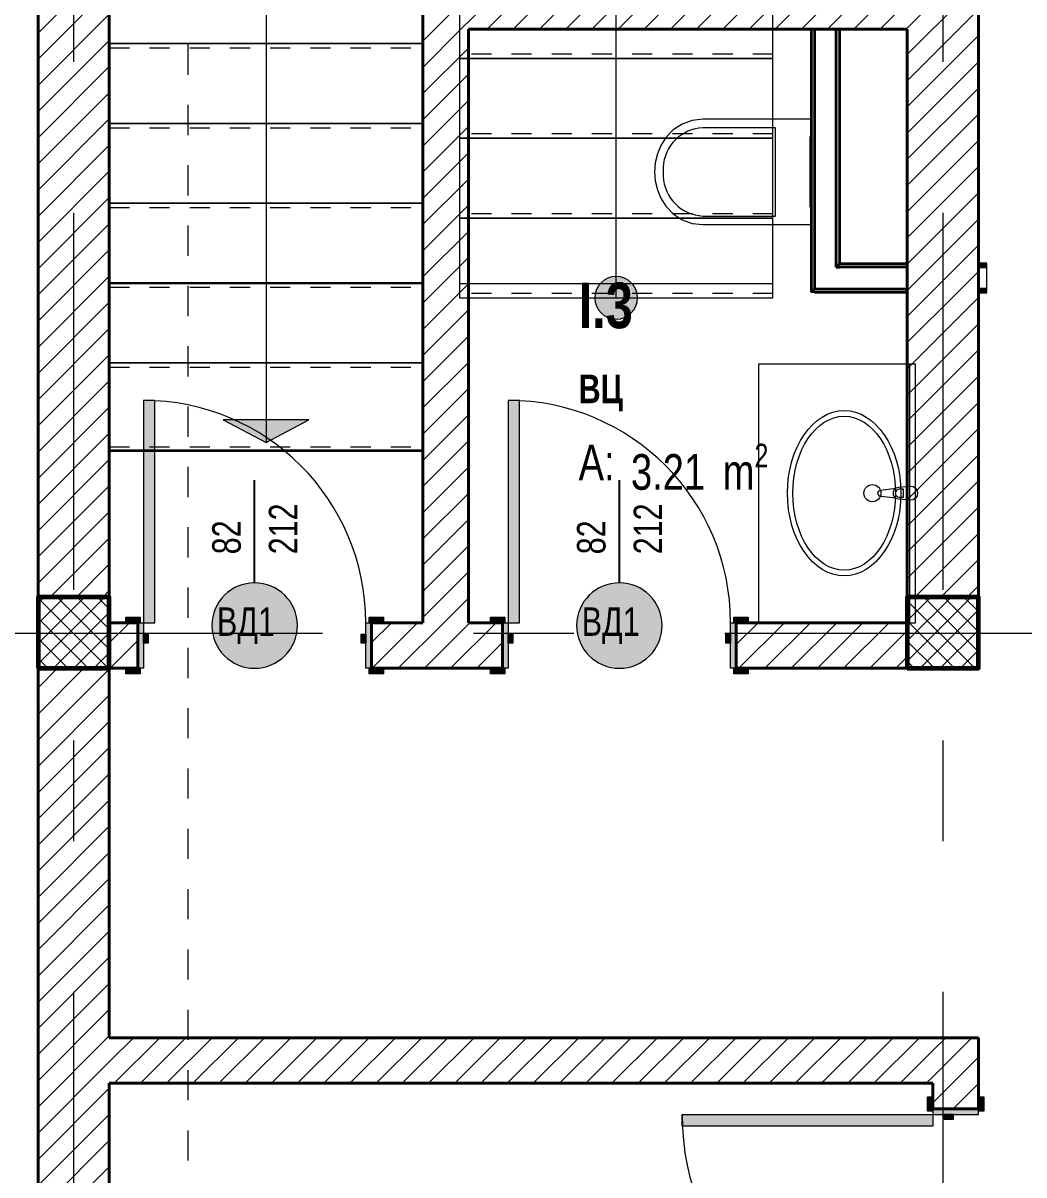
# Model space of a CAD drawing. Extents: x -1929 to 256751, y -18317 to 36108.
# Drawn here: x -1245.7 to -894.5, y 1410 to 1814.3 of the extents above; entities that cross this region are included whole.
import ezdxf

# ---------------------------------------------------------------- set-up
doc = ezdxf.new("R2010")
doc.units = 0
doc.header["$LTSCALE"] = 5
doc.header["$MEASUREMENT"] = 0
for name, pattern in [('- Двойно прекъснати линии', [1093.611073, 529.166651, -211.666656, 141.111112, -211.666656]), ('- Прекъснати линия', [423.333333, 211.666667, -211.666667]), ('Small Dashed', [282.222222, 141.111111, -141.111111])]:
    doc.linetypes.add(name, pattern=pattern)
for name, color, linetype in [('1 _ Плочи - Основни.Structural - Bearing', 7, 'Continuous'), ('1 _ Преградни_Стени - Външни .Non Structural - Bearing', 7, 'Continuous'), ('6 _ - Конструктивни оси.Dimensioning', 7, 'Continuous'), ('Marker - Section', 7, 'Continuous'), ('Model Unit - Zone', 7, 'Continuous'), ('Structural - Bearing', 7, 'Continuous'), ('Structural - Stair & Railing', 7, 'Continuous')]:
    doc.layers.add(name, color=color, linetype=linetype)
doc.layers.add('3 _ - Обзавеждане - Вътрешно.Furniture', color=7, linetype='Continuous', true_color=0x6b6157)
doc.styles.add('GENERATED_STYLE_1', font='GOTHIC.TTF')
doc.styles.add('GENERATED_STYLE_2', font='GOTHICB.TTF')
pattern_1 = [(45, (-6981.278, 1484.278), (-4.596194, 4.596194), [])]
pattern_2 = [(45, (-6981.278, 1484.278), (-3.5355337, 3.5355337), []), (135, (-6981.278, 1484.278), (3.5355337, 3.5355337), [])]

msp = doc.modelspace()

# ---------------------------------------------------------------- hatches: boundary and pattern name
at = {"layer": '1 _ Преградни_Стени - Външни .Non Structural - Bearing', "linetype": 'Continuous', "lineweight": 0, "true_color": 0xdedede}
for points in [[(-969.19, 1812.06), (-969.19, 1721), (-967.99, 1721), (-967.99, 1812.06)], [(-959.19, 1729.8), (-959.19, 1812.06), (-960.39, 1812.06), (-960.39, 1729.8)], [(-959.19, 1729.8), (-960.39, 1728.6), (-959.19, 1728.6)], [(-959.19, 1729.8), (-960.39, 1729.8), (-960.39, 1728.6)], [(-935.48, 1729.8), (-959.19, 1729.8), (-959.19, 1728.6), (-935.48, 1728.6)], [(-910.48, 1728.6), (-907.6, 1728.6), (-907.6, 1729.8), (-910.48, 1729.8)], [(-967.99, 1721), (-969.19, 1719.8), (-967.99, 1719.8)], [(-967.99, 1721), (-969.19, 1721), (-969.19, 1719.8)], [(-935.48, 1721), (-967.99, 1721), (-967.99, 1719.8), (-935.48, 1719.8)], [(-910.48, 1719.8), (-907.6, 1719.8), (-907.6, 1721), (-910.48, 1721)]]:
    msp.add_hatch(color=254, dxfattribs=at).paths.add_polyline_path(points)
at = {"layer": 'Structural - Bearing', "linetype": 'Continuous', "lineweight": 15}
h = msp.add_hatch(dxfattribs=at)
h.set_pattern_fill('COMMON_BRICK_0001', color=253, scale=0.05, style=0, pattern_type=2)
h.set_pattern_definition(pattern_1)
h.paths.add_polyline_path([(-1240.48, 1947.6), (-1240.48, 1612.83), (-1215.48, 1612.83), (-1215.48, 1947.6)])
h = msp.add_hatch(dxfattribs=at)
h.set_pattern_fill('COMMON_BRICK_0001', color=253, scale=0.05, style=0, pattern_type=2)
h.set_pattern_definition(pattern_1)
h.paths.add_polyline_path([(-910.48, 1729.8), (-910.48, 1947.6), (-935.48, 1947.6), (-935.48, 1729.8)])
h = msp.add_hatch(dxfattribs=at)
h.set_pattern_fill('COMMON_BRICK_0001', color=253, scale=0.05, style=0, pattern_type=2)
h.set_pattern_definition(pattern_1)
h.paths.add_polyline_path([(-1105.48, 1828.06), (-1089.48, 1812.06), (-1089.48, 1828.06)])
h = msp.add_hatch(dxfattribs=at)
h.set_pattern_fill('COMMON_BRICK_0001', color=253, scale=0.05, style=0, pattern_type=2)
h.set_pattern_definition(pattern_1)
h.paths.add_polyline_path([(-1105.48, 1812.06), (-1089.48, 1812.06), (-1105.48, 1828.06)])
h = msp.add_hatch(dxfattribs=at)
h.set_pattern_fill('COMMON_BRICK_0001', color=253, scale=0.05, style=0, pattern_type=2)
h.set_pattern_definition(pattern_1)
h.paths.add_polyline_path([(-1089.48, 1812.06), (-935.48, 1812.06), (-935.48, 1828.06), (-1089.48, 1828.06)])
h = msp.add_hatch(dxfattribs=at)
h.set_pattern_fill('COMMON_BRICK_0001', color=253, scale=0.05, style=0, pattern_type=2)
h.set_pattern_definition(pattern_1)
h.paths.add_polyline_path([(-1105.48, 1812.06), (-1105.48, 1603.83), (-1089.48, 1603.83), (-1089.48, 1812.06)])
h = msp.add_hatch(dxfattribs=at)
h.set_pattern_fill('COMMON_BRICK_0001', color=253, scale=0.05, style=0, pattern_type=2)
h.set_pattern_definition(pattern_1)
h.paths.add_polyline_path([(-910.48, 1729.8), (-935.48, 1729.8), (-935.48, 1728.6), (-910.48, 1728.6)])
h = msp.add_hatch(dxfattribs=at)
h.set_pattern_fill('COMMON_BRICK_0001', color=253, scale=0.05, style=0, pattern_type=2)
h.set_pattern_definition(pattern_1)
h.paths.add_polyline_path([(-910.48, 1728.6), (-935.48, 1728.6), (-935.48, 1721), (-910.48, 1721)])
h = msp.add_hatch(dxfattribs=at)
h.set_pattern_fill('COMMON_BRICK_0001', color=253, scale=0.05, style=0, pattern_type=2)
h.set_pattern_definition(pattern_1)
h.paths.add_polyline_path([(-910.48, 1721), (-935.48, 1721), (-935.48, 1719.8), (-910.48, 1719.8)])
h = msp.add_hatch(dxfattribs=at)
h.set_pattern_fill('COMMON_BRICK_0001', color=253, scale=0.05, style=0, pattern_type=2)
h.set_pattern_definition(pattern_1)
h.paths.add_polyline_path([(-935.48, 1612.83), (-910.48, 1612.83), (-910.48, 1719.8), (-935.48, 1719.8)])
at = {"layer": 'Structural - Bearing', "linetype": 'Continuous', "lineweight": 0, "true_color": 0xdedede}
for points in [[(-1203.48, 1681.83), (-1203.48, 1603.83), (-1199.48, 1603.83), (-1199.48, 1681.83)], [(-1075.48, 1681.83), (-1075.48, 1603.83), (-1071.48, 1603.83), (-1071.48, 1681.83)], [(-1179.48, 1602.83, 1), (-1149.48, 1602.83, 1)], [(-1051.48, 1602.83, 1), (-1021.48, 1602.83, 1)], [(-1204.68, 1603.83), (-1204.68, 1605.73), (-1209.68, 1605.73), (-1209.68, 1603.83)], [(-1124.28, 1605.73), (-1124.28, 1603.83), (-1119.28, 1603.83), (-1119.28, 1605.73)], [(-1076.68, 1603.83), (-1076.68, 1605.73), (-1081.68, 1605.73), (-1081.68, 1603.83)], [(-996.28, 1605.73), (-996.28, 1603.83), (-991.28, 1603.83), (-991.28, 1605.73)], [(-1205.48, 1587.83), (-1203.48, 1587.83), (-1203.48, 1603.83), (-1205.48, 1603.83)], [(-1125.48, 1587.83), (-1123.48, 1587.83), (-1123.48, 1603.83), (-1125.48, 1603.83)], [(-1077.48, 1587.83), (-1075.48, 1587.83), (-1075.48, 1603.83), (-1077.48, 1603.83)], [(-997.48, 1587.83), (-995.48, 1587.83), (-995.48, 1603.83), (-997.48, 1603.83)], [(-1203.48, 1599.83), (-1203.48, 1596.63), (-1201.88, 1596.63), (-1201.88, 1599.83)], [(-1125.48, 1596.63), (-1125.48, 1599.83), (-1127.08, 1599.83), (-1127.08, 1596.63)], [(-1075.48, 1599.83), (-1075.48, 1596.63), (-1073.88, 1596.63), (-1073.88, 1599.83)], [(-997.48, 1596.63), (-997.48, 1599.83), (-999.08, 1599.83), (-999.08, 1596.63)], [(-1204.68, 1585.93), (-1204.68, 1587.83), (-1209.68, 1587.83), (-1209.68, 1585.93)], [(-1124.28, 1587.83), (-1124.28, 1585.93), (-1119.28, 1585.93), (-1119.28, 1587.83)], [(-1076.68, 1585.93), (-1076.68, 1587.83), (-1081.68, 1587.83), (-1081.68, 1585.93)], [(-996.28, 1587.83), (-996.28, 1585.93), (-991.28, 1585.93), (-991.28, 1587.83)], [(-928.38, 1432.4), (-926.48, 1432.4), (-926.48, 1437.4), (-928.38, 1437.4)], [(-910.48, 1432.4), (-908.58, 1432.4), (-908.58, 1437.4), (-910.48, 1437.4)], [(-1014.48, 1431.2), (-1014.48, 1427.2), (-926.48, 1427.2), (-926.48, 1431.2)], [(-910.48, 1433.2), (-926.48, 1433.2), (-926.48, 1431.2), (-910.48, 1431.2)], [(-922.48, 1431.2), (-922.48, 1429.6), (-919.28, 1429.6), (-919.28, 1431.2)]]:
    msp.add_hatch(color=254, dxfattribs=at).paths.add_polyline_path(points)
at = {"layer": 'Structural - Bearing', "linetype": 'Continuous', "lineweight": 13}
h = msp.add_hatch(dxfattribs=at)
h.set_pattern_fill('1_БЕТОН_СГЛОБЯЕМИ_ЕЛЕМЕН_E7', color=253, scale=0.05, style=0, pattern_type=2)
h.set_pattern_definition(pattern_2)
h.paths.add_polyline_path([(-1240.48, 1587.83), (-1215.48, 1587.83), (-1215.48, 1612.83), (-1240.48, 1612.83)])
h = msp.add_hatch(dxfattribs=at)
h.set_pattern_fill('1_БЕТОН_СГЛОБЯЕМИ_ЕЛЕМЕН_E7', color=253, scale=0.05, style=0, pattern_type=2)
h.set_pattern_definition(pattern_2)
h.paths.add_polyline_path([(-935.48, 1587.83), (-910.48, 1587.83), (-910.48, 1612.83), (-935.48, 1612.83)])
at = {"layer": 'Structural - Bearing', "linetype": 'Continuous', "lineweight": 15}
h = msp.add_hatch(dxfattribs=at)
h.set_pattern_fill('COMMON_BRICK_0001', color=253, scale=0.05, style=0, pattern_type=2)
h.set_pattern_definition(pattern_1)
h.paths.add_polyline_path([(-1215.48, 1603.83), (-1215.48, 1587.83), (-1205.48, 1587.83), (-1205.48, 1603.83)])
h = msp.add_hatch(dxfattribs=at)
h.set_pattern_fill('COMMON_BRICK_0001', color=253, scale=0.05, style=0, pattern_type=2)
h.set_pattern_definition(pattern_1)
h.paths.add_polyline_path([(-1123.48, 1587.83), (-1077.48, 1587.83), (-1077.48, 1603.83), (-1123.48, 1603.83)])
h = msp.add_hatch(dxfattribs=at)
h.set_pattern_fill('COMMON_BRICK_0001', color=253, scale=0.05, style=0, pattern_type=2)
h.set_pattern_definition(pattern_1)
h.paths.add_polyline_path([(-995.48, 1603.83), (-995.48, 1587.83), (-935.48, 1587.83), (-935.48, 1603.83)])
h = msp.add_hatch(dxfattribs=at)
h.set_pattern_fill('COMMON_BRICK_0001', color=253, scale=0.05, style=0, pattern_type=2)
h.set_pattern_definition(pattern_1)
h.paths.add_polyline_path([(-1215.48, 1587.83), (-1240.48, 1587.83), (-1240.48, 1097.6), (-1215.48, 1097.6)])
h = msp.add_hatch(dxfattribs=at)
h.set_pattern_fill('COMMON_BRICK_0001', color=253, scale=0.05, style=0, pattern_type=2)
h.set_pattern_definition(pattern_1)
h.paths.add_polyline_path([(-926.48, 1458.2), (-1215.48, 1458.2), (-1215.48, 1442.2), (-926.48, 1442.2)])
h = msp.add_hatch(dxfattribs=at)
h.set_pattern_fill('COMMON_BRICK_0001', color=253, scale=0.05, style=0, pattern_type=2)
h.set_pattern_definition(pattern_1)
h.paths.add_polyline_path([(-926.48, 1458.2), (-926.48, 1442.2), (-910.48, 1458.2)])
h = msp.add_hatch(dxfattribs=at)
h.set_pattern_fill('COMMON_BRICK_0001', color=253, scale=0.05, style=0, pattern_type=2)
h.set_pattern_definition(pattern_1)
h.paths.add_polyline_path([(-926.48, 1442.2), (-910.48, 1442.2), (-910.48, 1458.2)])
h = msp.add_hatch(dxfattribs=at)
h.set_pattern_fill('COMMON_BRICK_0001', color=253, scale=0.05, style=0, pattern_type=2)
h.set_pattern_definition(pattern_1)
h.paths.add_polyline_path([(-910.48, 1442.2), (-926.48, 1442.2), (-926.48, 1433.2), (-910.48, 1433.2)])
at = {"layer": 'Structural - Stair & Railing', "linetype": 'Continuous', "lineweight": 20}
for points in [[(-1030.1, 1717.84, 1), (-1045.1, 1717.84, 1)], [(-1160.48, 1667.04), (-1145.48, 1675.04), (-1175.48, 1675.04)]]:
    msp.add_hatch(color=256, dxfattribs=at).paths.add_polyline_path(points)

# ---------------------------------------------------------------- linework, layer by layer
at = {"layer": '1 _ Плочи - Основни.Structural - Bearing', "linetype": 'Continuous', "lineweight": 20, "ltscale": 0.01, "flags": 128}
for points in [[(-1240.48, 772.6), (-1240.48, 592.6), (-550.48, 592.6), (-550.48, 772.6), (-550.48, 1972.6), (-1240.48, 1972.6)], [(-1215.48, 1664.01), (-1105.48, 1664.01), (-1105.48, 1829.06), (-935.48, 1829.06), (-935.48, 1947.6), (-1105.48, 1947.6), (-1215.48, 1947.6)]]:
    msp.add_lwpolyline(points, close=True, dxfattribs=at)
at = {"layer": '1 _ Преградни_Стени - Външни .Non Structural - Bearing', "linetype": 'Continuous', "lineweight": 35, "ltscale": 0.01}
for p, q in [((-967.99, 1812.06), (-967.99, 1728.6)), ((-960.39, 1728.6), (-960.39, 1812.06)), ((-967.99, 1728.6), (-967.99, 1721)), ((-960.39, 1728.6), (-959.19, 1728.6)), ((-960.39, 1728.6), (-959.19, 1728.6)), ((-935.48, 1728.6), (-959.19, 1728.6)), ((-907.6, 1728.6), (-910.48, 1728.6)), ((-967.99, 1721), (-960.39, 1721)), ((-967.99, 1721), (-960.39, 1721)), ((-960.39, 1721), (-935.48, 1721)), ((-910.48, 1721), (-907.6, 1721))]:
    msp.add_line(p, q, dxfattribs=at)
at = {"layer": '1 _ Преградни_Стени - Външни .Non Structural - Bearing', "linetype": 'Continuous', "lineweight": 40, "ltscale": 0.01}
for p, q in [((-935.48, 1729.8), (-935.48, 1728.6)), ((-935.48, 1729.8), (-935.48, 1728.6)), ((-935.48, 1728.6), (-935.48, 1721)), ((-935.48, 1728.6), (-935.48, 1721)), ((-910.48, 1728.6), (-910.48, 1729.8)), ((-910.48, 1728.6), (-910.48, 1729.8)), ((-910.48, 1721), (-910.48, 1728.6)), ((-910.48, 1721), (-910.48, 1728.6)), ((-935.48, 1721), (-935.48, 1719.8)), ((-935.48, 1721), (-935.48, 1719.8)), ((-910.48, 1719.8), (-910.48, 1721)), ((-910.48, 1719.8), (-910.48, 1721))]:
    msp.add_line(p, q, dxfattribs=at)
at = {"layer": '1 _ Преградни_Стени - Външни .Non Structural - Bearing', "linetype": 'Continuous', "lineweight": 15, "ltscale": 0.01, "flags": 128}
for points in [[(-967.99, 1812.06), (-969.19, 1812.06)], [(-959.19, 1812.06), (-960.39, 1812.06)], [(-907.6, 1728.6), (-907.6, 1729.8)], [(-969.19, 1719.8), (-967.99, 1719.8)], [(-907.6, 1719.8), (-907.6, 1721)]]:
    msp.add_lwpolyline(points, dxfattribs=at)
at = {"layer": '1 _ Преградни_Стени - Външни .Non Structural - Bearing', "linetype": 'Continuous', "lineweight": 35, "ltscale": 0.01, "flags": 128}
for points in [[(-969.19, 1812.06), (-969.19, 1719.8)], [(-959.19, 1729.8), (-959.19, 1812.06)], [(-935.48, 1729.8), (-959.19, 1729.8)], [(-907.6, 1729.8), (-910.48, 1729.8)], [(-967.99, 1719.8), (-935.48, 1719.8)], [(-910.48, 1719.8), (-907.6, 1719.8)]]:
    msp.add_lwpolyline(points, dxfattribs=at)
at = {"layer": '1 _ Преградни_Стени - Външни .Non Structural - Bearing', "linetype": 'Continuous', "lineweight": 13, "ltscale": 0.01, "flags": 128}
for points in [[(-960.39, 1812.06), (-967.99, 1812.06)], [(-907.6, 1721), (-907.6, 1728.6)]]:
    msp.add_lwpolyline(points, dxfattribs=at)
at = {"layer": '3 _ - Обзавеждане - Вътрешно.Furniture', "linetype": 'Continuous', "lineweight": 20, "ltscale": 0.01}
for p, q in [((-981.68, 1777.54), (-1007.18, 1777.54)), ((-981.68, 1762.04), (-981.68, 1777.54)), ((-1021.11, 1763.6), (-1021.11, 1760.48)), ((-981.68, 1746.54), (-981.68, 1762.04)), ((-1007.18, 1746.54), (-981.68, 1746.54)), ((-987.6, 1603.83), (-987.6, 1694.71)), ((-987.6, 1694.71), (-932.6, 1694.71)), ((-934.6, 1603.83), (-934.6, 1694.71)), ((-932.6, 1603.83), (-932.6, 1694.71)), ((-936.84, 1650.63), (-938.32, 1650.63)), ((-936.84, 1647.91), (-936.84, 1650.63)), ((-938.32, 1647.91), (-936.84, 1647.91)), ((-987.6, 1603.83), (-932.6, 1603.83))]:
    msp.add_line(p, q, dxfattribs=at)
at = {"layer": '3 _ - Обзавеждане - Вътрешно.Furniture', "linetype": 'Continuous', "lineweight": 20, "ltscale": 0.01, "flags": 128}
for points in [[(-1007.19, 1743.54), (-969.19, 1743.54), (-969.19, 1780.54), (-1007.19, 1780.54), (-1010.92, 1780.1), (-1014.45, 1778.82), (-1017.6, 1776.76), (-1020.19, 1774.04), (-1021.9, 1771.32), (-1023.16, 1768.36), (-1023.93, 1765.24), (-1024.19, 1762.04), (-1023.93, 1758.83), (-1023.16, 1755.71), (-1021.9, 1752.75), (-1020.19, 1750.04), (-1017.6, 1747.31), (-1014.45, 1745.25), (-1010.92, 1743.97)], [(-969.19, 1749.74), (-969.19, 1774.34), (-969.69, 1774.34), (-969.69, 1749.74)]]:
    msp.add_lwpolyline(points, close=True, dxfattribs=at)
msp.add_lwpolyline([(-934.35, 1646.77), (-938.54, 1647.17, -0.12102), (-939.49, 1647.5), (-944.79, 1648.16, -0.882566), (-944.79, 1650.38), (-939.49, 1651.05, -0.12102), (-938.54, 1651.37), (-934.35, 1651.77, -1)], format="xyb", close=True, dxfattribs=at)
at = {"layer": '3 _ - Обзавеждане - Вътрешно.Furniture', "linetype": 'Continuous', "lineweight": 20, "ltscale": 0.01}
msp.add_circle((-947.71, 1649.27), 3, dxfattribs=at)
for centre, radius, start, end in [((-1006.5, 1762.93), 14.62, 92.66, 177.3883), ((-1006.5, 1761.14), 14.62, 182.6117, 267.34), ((-938.35, 1649.27), 2.11, 122.771, 237.229), ((-938.32, 1649.27), 1.36, 90, 270)]:
    msp.add_arc(centre, radius, start, end, dxfattribs=at)
for major_axis, ratio in [((0, 29), 0.686667), ((0, 27), 0.666667)]:
    msp.add_ellipse((-957.6, 1649.27), major_axis=major_axis, ratio=ratio, dxfattribs=at)
at = {"layer": '6 _ - Конструктивни оси.Dimensioning', "linetype": '- Двойно прекъснати линии', "lineweight": 13, "ltscale": 0.05}
for p, q in [((-1227.98, 2021.08), (-1227.98, 552.53)), ((-922.98, 2021.08), (-922.98, 552.53)), ((-1272.9, 1600.14), (-530.45, 1600.14))]:
    msp.add_line(p, q, dxfattribs=at)
at = {"layer": 'Marker - Section', "linetype": '- Прекъснати линия', "lineweight": 20, "ltscale": 0.01}
msp.add_line((-1187.87, 2124.17), (-1187.87, 460.96), dxfattribs=at)
at = {"layer": 'Structural - Bearing', "linetype": 'Continuous', "lineweight": 15, "ltscale": 0.01}
for p, q in [((-1203.48, 1681.83), (-1203.48, 1603.83)), ((-1199.48, 1681.83), (-1203.48, 1681.83)), ((-1199.48, 1603.83), (-1199.48, 1681.83)), ((-1075.48, 1681.83), (-1075.48, 1603.83)), ((-1071.48, 1681.83), (-1075.48, 1681.83)), ((-1071.48, 1603.83), (-1071.48, 1681.83)), ((-1205.48, 1587.83), (-1205.48, 1603.83)), ((-1205.48, 1603.83), (-1203.48, 1603.83)), ((-1203.48, 1603.83), (-1203.48, 1587.83)), ((-1203.48, 1603.83), (-1199.48, 1603.83)), ((-1125.48, 1587.83), (-1125.48, 1603.83)), ((-1125.48, 1603.83), (-1123.48, 1603.83)), ((-1123.48, 1603.83), (-1123.48, 1587.83)), ((-1077.48, 1587.83), (-1077.48, 1603.83)), ((-1077.48, 1603.83), (-1075.48, 1603.83)), ((-1075.48, 1603.83), (-1075.48, 1587.83)), ((-1075.48, 1603.83), (-1071.48, 1603.83)), ((-997.48, 1587.83), (-997.48, 1603.83)), ((-997.48, 1603.83), (-995.48, 1603.83)), ((-995.48, 1603.83), (-995.48, 1587.83)), ((-1203.48, 1599.83), (-1201.88, 1599.83)), ((-1203.48, 1596.63), (-1203.48, 1599.83)), ((-1201.88, 1599.83), (-1201.88, 1596.63)), ((-1127.08, 1596.63), (-1127.08, 1599.83)), ((-1127.08, 1599.83), (-1125.48, 1599.83)), ((-1125.48, 1599.83), (-1125.48, 1596.63)), ((-1075.48, 1599.83), (-1073.88, 1599.83)), ((-1075.48, 1596.63), (-1075.48, 1599.83)), ((-1073.88, 1599.83), (-1073.88, 1596.63)), ((-999.08, 1596.63), (-999.08, 1599.83)), ((-999.08, 1599.83), (-997.48, 1599.83)), ((-997.48, 1599.83), (-997.48, 1596.63)), ((-1201.88, 1596.63), (-1203.48, 1596.63)), ((-1125.48, 1596.63), (-1127.08, 1596.63)), ((-1073.88, 1596.63), (-1075.48, 1596.63)), ((-997.48, 1596.63), (-999.08, 1596.63)), ((-1203.48, 1587.83), (-1205.48, 1587.83)), ((-1123.48, 1587.83), (-1125.48, 1587.83)), ((-1075.48, 1587.83), (-1077.48, 1587.83)), ((-995.48, 1587.83), (-997.48, 1587.83)), ((-1014.48, 1431.2), (-926.48, 1431.2)), ((-1014.48, 1427.2), (-1014.48, 1431.2)), ((-910.48, 1433.2), (-926.48, 1433.2)), ((-926.48, 1433.2), (-926.48, 1431.2)), ((-926.48, 1431.2), (-910.48, 1431.2)), ((-926.48, 1431.2), (-926.48, 1427.2)), ((-922.48, 1431.2), (-922.48, 1429.6)), ((-919.28, 1431.2), (-922.48, 1431.2)), ((-919.28, 1429.6), (-919.28, 1431.2)), ((-910.48, 1431.2), (-910.48, 1433.2)), ((-926.48, 1427.2), (-1014.48, 1427.2)), ((-922.48, 1429.6), (-919.28, 1429.6))]:
    msp.add_line(p, q, dxfattribs=at)
at = {"layer": 'Structural - Bearing', "linetype": 'Continuous', "lineweight": 25, "ltscale": 0.01}
for p, q in [((-1164.48, 1617.83), (-1164.48, 1653.83)), ((-1036.48, 1617.83), (-1036.48, 1653.83))]:
    msp.add_line(p, q, dxfattribs=at)
at = {"layer": 'Structural - Bearing', "linetype": 'Continuous', "lineweight": 18, "ltscale": 0.01}
for p, q in [((-1209.68, 1603.83), (-1209.68, 1605.73)), ((-1209.68, 1605.73), (-1204.68, 1605.73)), ((-1204.68, 1605.73), (-1204.68, 1603.83)), ((-1124.28, 1605.73), (-1119.28, 1605.73)), ((-1124.28, 1603.83), (-1124.28, 1605.73)), ((-1119.28, 1605.73), (-1119.28, 1603.83)), ((-1081.68, 1603.83), (-1081.68, 1605.73)), ((-1081.68, 1605.73), (-1076.68, 1605.73)), ((-1076.68, 1605.73), (-1076.68, 1603.83)), ((-996.28, 1605.73), (-991.28, 1605.73)), ((-996.28, 1603.83), (-996.28, 1605.73)), ((-991.28, 1605.73), (-991.28, 1603.83)), ((-1204.68, 1603.83), (-1209.68, 1603.83)), ((-1119.28, 1603.83), (-1124.28, 1603.83)), ((-1076.68, 1603.83), (-1081.68, 1603.83)), ((-991.28, 1603.83), (-996.28, 1603.83)), ((-1209.68, 1585.93), (-1209.68, 1587.83)), ((-1209.68, 1587.83), (-1204.68, 1587.83)), ((-1204.68, 1585.93), (-1209.68, 1585.93)), ((-1204.68, 1587.83), (-1204.68, 1585.93)), ((-1124.28, 1587.83), (-1119.28, 1587.83)), ((-1124.28, 1585.93), (-1124.28, 1587.83)), ((-1119.28, 1585.93), (-1124.28, 1585.93)), ((-1119.28, 1587.83), (-1119.28, 1585.93)), ((-1081.68, 1585.93), (-1081.68, 1587.83)), ((-1081.68, 1587.83), (-1076.68, 1587.83)), ((-1076.68, 1585.93), (-1081.68, 1585.93)), ((-1076.68, 1587.83), (-1076.68, 1585.93)), ((-996.28, 1587.83), (-991.28, 1587.83)), ((-996.28, 1585.93), (-996.28, 1587.83)), ((-991.28, 1585.93), (-996.28, 1585.93)), ((-991.28, 1587.83), (-991.28, 1585.93)), ((-928.38, 1432.4), (-928.38, 1437.4)), ((-928.38, 1437.4), (-926.48, 1437.4)), ((-926.48, 1437.4), (-926.48, 1432.4)), ((-910.48, 1432.4), (-910.48, 1437.4)), ((-910.48, 1437.4), (-908.58, 1437.4)), ((-908.58, 1437.4), (-908.58, 1432.4)), ((-926.48, 1432.4), (-928.38, 1432.4)), ((-908.58, 1432.4), (-910.48, 1432.4))]:
    msp.add_line(p, q, dxfattribs=at)
at = {"layer": 'Structural - Bearing', "linetype": 'Continuous', "lineweight": 40, "ltscale": 0.01}
for p, q in [((-1205.48, 1603.83), (-1209.68, 1603.83)), ((-1205.48, 1603.83), (-1209.68, 1603.83)), ((-1205.48, 1603.83), (-1209.68, 1603.83)), ((-1205.48, 1587.83), (-1205.48, 1603.83)), ((-1205.48, 1587.83), (-1205.48, 1603.83)), ((-1205.48, 1587.83), (-1205.48, 1603.83)), ((-1123.48, 1603.83), (-1119.28, 1603.83)), ((-1123.48, 1587.83), (-1123.48, 1603.83)), ((-1123.48, 1587.83), (-1123.48, 1603.83)), ((-1123.48, 1587.83), (-1123.48, 1603.83)), ((-1123.48, 1603.83), (-1119.28, 1603.83)), ((-1123.48, 1603.83), (-1119.28, 1603.83)), ((-1077.48, 1603.83), (-1081.68, 1603.83)), ((-1077.48, 1603.83), (-1081.68, 1603.83)), ((-1077.48, 1603.83), (-1081.68, 1603.83)), ((-1077.48, 1587.83), (-1077.48, 1603.83)), ((-1077.48, 1587.83), (-1077.48, 1603.83)), ((-1077.48, 1587.83), (-1077.48, 1603.83)), ((-995.48, 1603.83), (-991.28, 1603.83)), ((-995.48, 1587.83), (-995.48, 1603.83)), ((-995.48, 1587.83), (-995.48, 1603.83)), ((-995.48, 1587.83), (-995.48, 1603.83)), ((-995.48, 1603.83), (-991.28, 1603.83)), ((-995.48, 1603.83), (-991.28, 1603.83)), ((-1205.48, 1587.83), (-1209.68, 1587.83)), ((-1205.48, 1587.83), (-1209.68, 1587.83)), ((-1205.48, 1587.83), (-1209.68, 1587.83)), ((-1123.48, 1587.83), (-1119.28, 1587.83)), ((-1123.48, 1587.83), (-1119.28, 1587.83)), ((-1123.48, 1587.83), (-1119.28, 1587.83)), ((-1077.48, 1587.83), (-1081.68, 1587.83)), ((-1077.48, 1587.83), (-1081.68, 1587.83)), ((-1077.48, 1587.83), (-1081.68, 1587.83)), ((-995.48, 1587.83), (-991.28, 1587.83)), ((-995.48, 1587.83), (-991.28, 1587.83)), ((-995.48, 1587.83), (-991.28, 1587.83)), ((-926.48, 1433.2), (-926.48, 1437.4)), ((-926.48, 1433.2), (-926.48, 1437.4)), ((-926.48, 1433.2), (-926.48, 1437.4)), ((-910.48, 1433.2), (-910.48, 1437.4)), ((-910.48, 1433.2), (-910.48, 1437.4)), ((-910.48, 1433.2), (-910.48, 1437.4)), ((-926.48, 1433.2), (-910.48, 1433.2)), ((-926.48, 1433.2), (-910.48, 1433.2)), ((-926.48, 1433.2), (-910.48, 1433.2))]:
    msp.add_line(p, q, dxfattribs=at)
at = {"layer": 'Structural - Bearing', "linetype": 'Continuous', "lineweight": 40, "ltscale": 0.01, "flags": 128}
for points in [[(-1240.48, 1947.6), (-1240.48, 1612.83)], [(-1215.48, 1612.83), (-1215.48, 1947.6)], [(-910.48, 1729.8), (-910.48, 1947.6)], [(-1105.48, 1828.06), (-1105.48, 1603.83)], [(-1089.48, 1603.83), (-1089.48, 1812.06)], [(-1089.48, 1812.06), (-935.48, 1812.06)], [(-935.48, 1812.06), (-935.48, 1729.8)], [(-935.48, 1719.8), (-935.48, 1612.83)], [(-910.48, 1612.83), (-910.48, 1719.8)], [(-1205.48, 1603.83), (-1215.48, 1603.83)], [(-1105.48, 1603.83), (-1123.48, 1603.83)], [(-1077.48, 1603.83), (-1089.48, 1603.83)], [(-935.48, 1603.83), (-995.48, 1603.83)], [(-1240.48, 1587.83), (-1240.48, 1097.6)], [(-1215.48, 1458.2), (-1215.48, 1587.83)], [(-1215.48, 1587.83), (-1205.48, 1587.83)], [(-1123.48, 1587.83), (-1077.48, 1587.83)], [(-995.48, 1587.83), (-935.48, 1587.83)], [(-926.48, 1458.2), (-1215.48, 1458.2)], [(-910.48, 1458.2), (-926.48, 1458.2)], [(-910.48, 1433.2), (-910.48, 1458.2)], [(-1215.48, 1097.6), (-1215.48, 1442.2)], [(-1215.48, 1442.2), (-926.48, 1442.2)], [(-926.48, 1442.2), (-926.48, 1433.2)]]:
    msp.add_lwpolyline(points, dxfattribs=at)
at = {"layer": 'Structural - Bearing', "linetype": 'Continuous', "lineweight": 15, "ltscale": 0.01, "flags": 128}
for points in [[(-1179.48, 1602.83, 1), (-1149.48, 1602.83, 1)], [(-1051.48, 1602.83, 1), (-1021.48, 1602.83, 1)]]:
    msp.add_lwpolyline(points, format="xyb", close=True, dxfattribs=at)
at = {"layer": 'Structural - Bearing', "linetype": 'Continuous', "lineweight": 60, "ltscale": 0.01, "flags": 128}
for points in [[(-1240.48, 1587.83), (-1215.48, 1587.83), (-1215.48, 1612.83), (-1240.48, 1612.83)], [(-935.48, 1587.83), (-910.48, 1587.83), (-910.48, 1612.83), (-935.48, 1612.83)]]:
    msp.add_lwpolyline(points, close=True, dxfattribs=at)
at = {"layer": 'Structural - Bearing', "linetype": 'Continuous', "lineweight": 15, "ltscale": 0.01}
for centre, radius, start, end in [((-1203.48, 1603.83), 78, 0, 90), ((-1075.48, 1603.83), 78, 0, 90), ((-926.48, 1431.2), 88, 180, 270)]:
    msp.add_arc(centre, radius, start, end, dxfattribs=at)
at = {"layer": 'Structural - Stair & Railing', "linetype": 'Continuous', "lineweight": 13, "ltscale": 0.01}
for p, q in [((-1215.48, 1947.6), (-1215.48, 1722.84)), ((-982.6, 1722.84), (-982.6, 1947.6)), ((-1105.48, 1722.84), (-1105.48, 1837.6)), ((-1092.6, 1837.6), (-1092.6, 1722.84)), ((-1215.48, 1722.84), (-1105.48, 1722.84)), ((-1092.6, 1722.84), (-982.6, 1722.84))]:
    msp.add_line(p, q, dxfattribs=at)
at = {"layer": 'Structural - Stair & Railing', "linetype": 'Continuous', "lineweight": 18, "ltscale": 0.01}
for p, q in [((-1160.48, 1837.6), (-1160.48, 1695.04)), ((-1037.6, 1745.84), (-1037.6, 1837.6)), ((-1215.48, 1835.04), (-1215.48, 1807.04)), ((-1105.48, 1807.04), (-1105.48, 1835.04)), ((-1092.6, 1829.84), (-1092.6, 1801.84)), ((-982.6, 1801.84), (-982.6, 1829.84)), ((-1215.48, 1807.04), (-1105.48, 1807.04)), ((-1105.48, 1807.04), (-1215.48, 1807.04)), ((-1215.48, 1807.04), (-1215.48, 1779.04)), ((-1105.48, 1779.04), (-1105.48, 1807.04)), ((-982.6, 1801.84), (-1092.6, 1801.84)), ((-1092.6, 1801.84), (-1092.6, 1773.84)), ((-1092.6, 1801.84), (-982.6, 1801.84)), ((-982.6, 1773.84), (-982.6, 1801.84)), ((-1215.48, 1779.04), (-1105.48, 1779.04)), ((-1105.48, 1779.04), (-1215.48, 1779.04)), ((-1215.48, 1779.04), (-1215.48, 1751.04)), ((-1105.48, 1751.04), (-1105.48, 1779.04)), ((-982.6, 1773.84), (-1092.6, 1773.84)), ((-1092.6, 1773.84), (-1092.6, 1745.84)), ((-1092.6, 1773.84), (-982.6, 1773.84)), ((-982.6, 1745.84), (-982.6, 1773.84)), ((-1215.48, 1751.04), (-1105.48, 1751.04)), ((-1105.48, 1751.04), (-1215.48, 1751.04)), ((-1215.48, 1751.04), (-1215.48, 1723.04)), ((-1105.48, 1723.04), (-1105.48, 1751.04)), ((-982.6, 1745.84), (-1092.6, 1745.84)), ((-1092.6, 1745.84), (-1092.6, 1717.84)), ((-1092.6, 1745.84), (-982.6, 1745.84)), ((-1037.6, 1717.84), (-1037.6, 1745.84)), ((-982.6, 1717.84), (-982.6, 1745.84)), ((-1215.48, 1723.04), (-1105.48, 1723.04)), ((-1105.48, 1723.04), (-1215.48, 1723.04)), ((-1215.48, 1723.04), (-1215.48, 1695.04)), ((-1105.48, 1695.04), (-1105.48, 1723.04)), ((-1092.6, 1717.84), (-982.6, 1717.84)), ((-1215.48, 1695.04), (-1105.48, 1695.04)), ((-1105.48, 1695.04), (-1215.48, 1695.04)), ((-1215.48, 1695.04), (-1215.48, 1667.04)), ((-1160.48, 1695.04), (-1160.48, 1667.04)), ((-1105.48, 1667.04), (-1105.48, 1695.04)), ((-1215.48, 1667.04), (-1215.48, 1664.54)), ((-1105.48, 1664.54), (-1105.48, 1667.04)), ((-1215.48, 1664.54), (-1105.48, 1664.54))]:
    msp.add_line(p, q, dxfattribs=at)
at = {"layer": 'Structural - Stair & Railing', "linetype": 'Small Dashed', "lineweight": 13, "ltscale": 0.01}
for p, q in [((-1215.48, 1805.54), (-1105.48, 1805.54)), ((-982.6, 1803.34), (-1092.6, 1803.34)), ((-1215.48, 1777.54), (-1105.48, 1777.54)), ((-982.6, 1775.34), (-1092.6, 1775.34)), ((-1215.48, 1749.54), (-1105.48, 1749.54)), ((-982.6, 1747.34), (-1092.6, 1747.34)), ((-1215.48, 1721.54), (-1105.48, 1721.54)), ((-982.6, 1719.34), (-1092.6, 1719.34)), ((-1215.48, 1693.54), (-1105.48, 1693.54)), ((-1215.48, 1665.54), (-1105.48, 1665.54))]:
    msp.add_line(p, q, dxfattribs=at)
at = {"layer": 'Structural - Stair & Railing', "linetype": 'Continuous', "lineweight": 18, "ltscale": 0.01, "flags": 128}
msp.add_lwpolyline([(-1030.1, 1717.84, 1), (-1045.1, 1717.84, 1)], format="xyb", close=True, dxfattribs=at)
msp.add_lwpolyline([(-1160.48, 1667.04), (-1145.48, 1675.04), (-1175.48, 1675.04)], close=True, dxfattribs=at)

# ---------------------------------------------------------------- texts
at = {"layer": 'Model Unit - Zone', "linetype": 'Continuous', "lineweight": 13, "attachment_point": 1}
for s, insert, char_height, style in [('\\A1;{\\W0.800000x;\\pql;\\pt0;\\fCentury Gothic|b1|i0|c204|p34;I.3}', (-1050.79, 1723.19), 16, 'GENERATED_STYLE_2'), ('\\A1;{\\W0.800000x;\\pql;\\pt0;\\fCentury Gothic|b0|i0|c204|p34;A: }', (-1050.79, 1666.32), 12.5, 'GENERATED_STYLE_1'), ('\\A1;{\\W0.800000x;\\pql;\\pt0,100;\\fCentury Gothic|b0|i0|c204|p34;3.21\\fCentury Gothic|b0|i0|c204|p34;\\A1{\\H.66x;\\S^  ;}\\fCentury Gothic|b0|i0|c204|p34; m\\fCentury Gothic|b0|i0|c204|p34;\\A1{\\H.66x;\\S2^  ;}}', (-1032.43, 1666.63), 12.5, 'GENERATED_STYLE_1')]:
    msp.add_mtext(s, dxfattribs=dict(at, insert=insert, char_height=char_height, style=style))
at = {"layer": 'Model Unit - Zone', "linetype": 'Continuous', "lineweight": 35, "insert": (-1050.79, 1690.86), "char_height": 10, "attachment_point": 1, "style": 'GENERATED_STYLE_2'}
msp.add_mtext('\\A1;{\\W0.800000x;\\pql;\\pt0;\\fCentury Gothic|b1|i0|c204|p34;ВЦ}', dxfattribs=at)
at = {"layer": 'Structural - Bearing', "linetype": 'Continuous', "lineweight": 25, "char_height": 10, "attachment_point": 7, "rotation": 90, "style": 'GENERATED_STYLE_1'}
for s, insert in [('\\A1;{\\W0.800000x;\\pql;\\pt100;\\fCentury Gothic|b0|i0|c204|p34;212}', (-1149.48, 1627.83)), ('\\A1;{\\W0.800000x;\\pql;\\pt100;\\fCentury Gothic|b0|i0|c204|p34;212}', (-1021.48, 1627.83)), ('\\A1;{\\W0.800000x;\\pql;\\pt100;\\fCentury Gothic|b0|i0|c204|p34;82}', (-1169.22, 1627.83)), ('\\A1;{\\W0.800000x;\\pql;\\pt100;\\fCentury Gothic|b0|i0|c204|p34;82}', (-1041.22, 1627.83))]:
    msp.add_mtext(s, dxfattribs=dict(at, insert=insert))
at = {"layer": 'Structural - Bearing', "linetype": 'Continuous', "lineweight": 25, "char_height": 10, "attachment_point": 7, "style": 'GENERATED_STYLE_1'}
for insert in [(-1177.7, 1596.32), (-1049.7, 1596.32)]:
    msp.add_mtext('\\A1;{\\W0.800000x;\\pql;\\pt100;\\fCentury Gothic|b0|i0|c204|p34;ВД1}', dxfattribs=dict(at, insert=insert))

doc.saveas('drawing.dxf')
